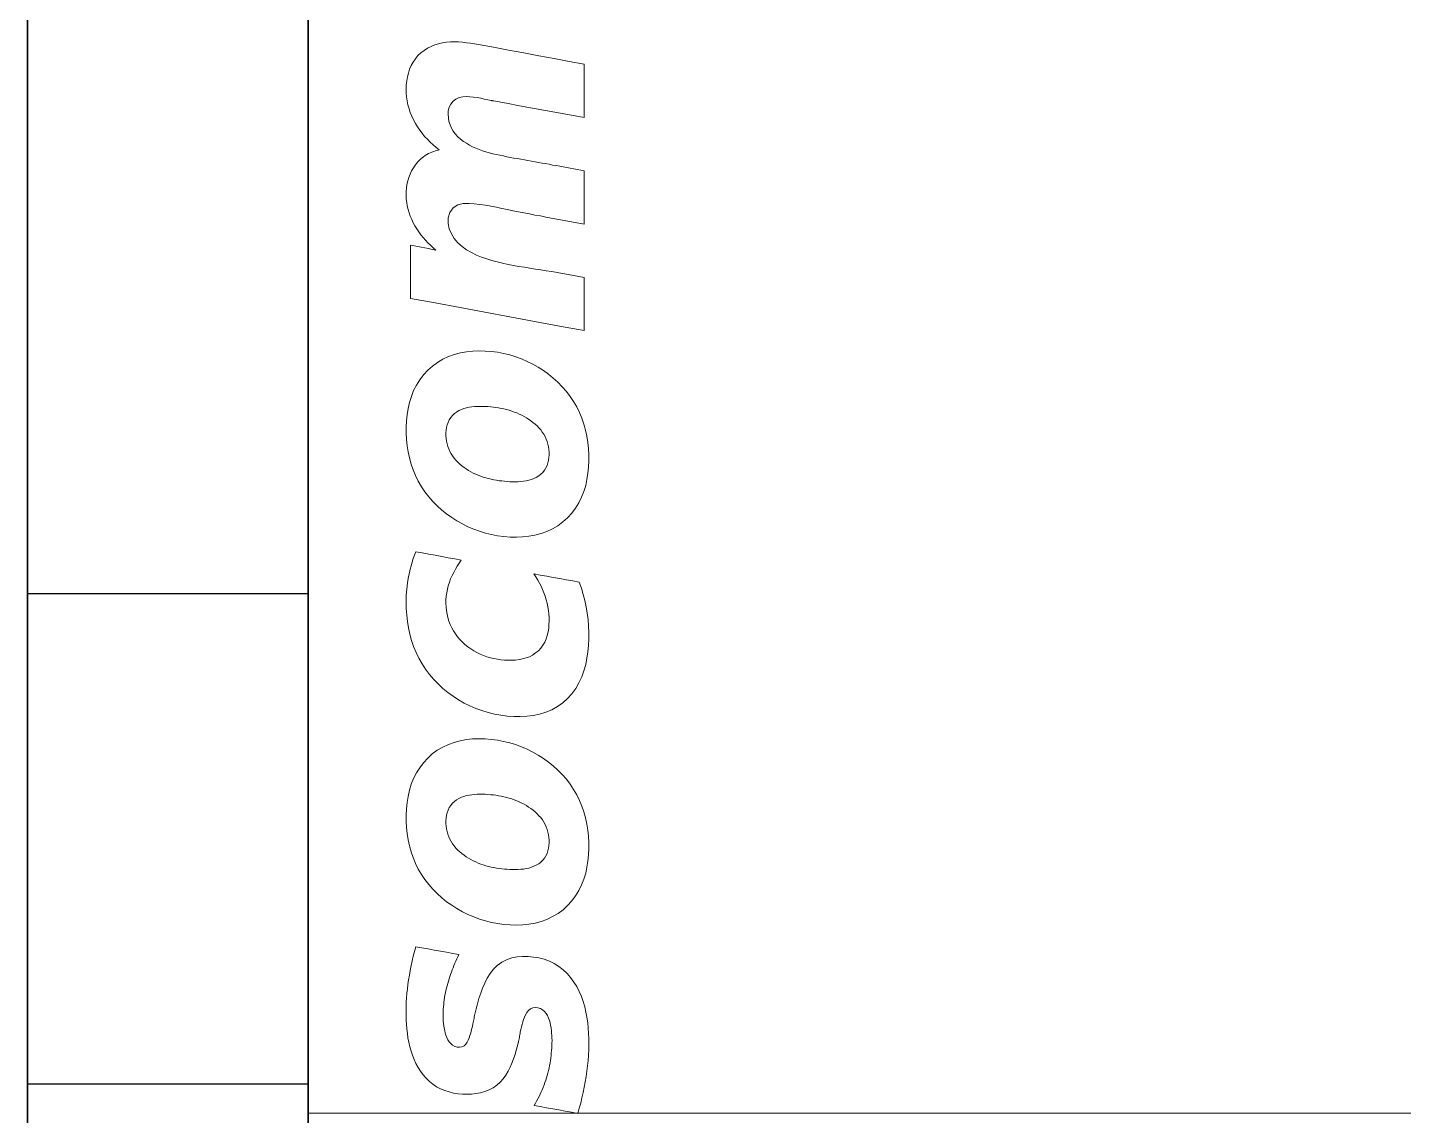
# Model space of a CAD drawing. Header units: millimetres. Extents: x 37984 to 70752, y 14140 to 37584.
# Drawn here: x 45882.48 to 45896.51, y 32606.58 to 32617.67 of the extents above; entities that cross this region are included whole.
import ezdxf

# ---------------------------------------------------------------- set-up
doc = ezdxf.new("R2010")
doc.units = ezdxf.units.MM
doc.set_wipeout_variables(frame=1)
doc.layers.add('! NO PLOT !', color=7, linetype='Continuous', true_color=0xff75dd, plot=False)
doc.layers.add('000-PI-Oprema', color=30, linetype='Continuous', lineweight=5)
doc.layers.add('002-PI-Kabelska kanalica', color=150, linetype='Continuous')
doc.layers.add('004-PI-DIN Šina', color=3, linetype='Continuous')

# ---------------------------------------------------------------- blocks, each defined once
blk = doc.blocks.new('*U1039')
at = {"layer": '004-PI-DIN Šina'}
blk.add_lwpolyline([(290, -17.5), (290, 17.5), (0, 17.5), (0, -17.5)], close=True, dxfattribs=at)
blk.add_lwpolyline([(0, -12.5), (290, -12.5)], dxfattribs=at)
blk = doc.blocks.new('F60-47290126')
blk.add_wipeout([(46615.131, 36167.854), (46650.831, 36167.854), (46650.831, 36078.354), (46615.131, 36078.354)]).dxf.layer = '000-PI-Oprema'
at = {"layer": '000-PI-Oprema'}
for p, q in [((46615.131, 36101.825), (46615.131, 36144.384)), ((46616.282, 36116.117), (46616.314, 36116.142)), ((46616.314, 36116.142), (46616.348, 36116.164)), ((46616.348, 36116.164), (46616.385, 36116.183)), ((46616.385, 36116.183), (46616.423, 36116.198)), ((46616.423, 36116.198), (46616.462, 36116.21)), ((46616.462, 36116.21), (46616.502, 36116.219)), ((46616.502, 36116.219), (46616.543, 36116.225)), ((46616.543, 36116.225), (46616.583, 36116.228)), ((46616.583, 36116.228), (46616.624, 36116.229)), ((46616.624, 36116.229), (46616.665, 36116.228)), ((46616.665, 36116.228), (46616.706, 36116.225)), ((46616.706, 36116.225), (46616.746, 36116.22)), ((46616.746, 36116.22), (46616.787, 36116.215)), ((46616.787, 36116.215), (46616.827, 36116.209)), ((46616.827, 36116.209), (46616.868, 36116.202)), ((46616.868, 36116.202), (46617.022, 36116.173)), ((46616.868, 36116.202), (46616.868, 36116.202)), ((46617.022, 36116.173), (46617.176, 36116.144)), ((46617.176, 36116.144), (46617.33, 36116.116)), ((46616.183, 36115.987), (46616.203, 36116.023)), ((46616.203, 36116.023), (46616.226, 36116.057)), ((46616.226, 36116.057), (46616.252, 36116.088)), ((46616.252, 36116.088), (46616.282, 36116.117)), ((46617.33, 36116.116), (46617.485, 36116.087)), ((46617.485, 36116.087), (46617.639, 36116.058)), ((46617.639, 36116.058), (46617.793, 36116.03)), ((46617.793, 36116.03), (46617.947, 36116.001)), ((46617.947, 36116.001), (46617.947, 36115.923)), ((46617.947, 36116.001), (46617.947, 36116.001)), ((46616.137, 36115.83), (46616.144, 36115.871)), ((46616.144, 36115.871), (46616.154, 36115.911)), ((46616.154, 36115.911), (46616.167, 36115.95)), ((46616.167, 36115.95), (46616.183, 36115.987)), ((46617.947, 36115.923), (46617.947, 36115.845)), ((46616.132, 36115.749), (46616.133, 36115.79)), ((46616.133, 36115.708), (46616.132, 36115.749)), ((46616.133, 36115.79), (46616.137, 36115.83)), ((46617.947, 36115.845), (46617.947, 36115.768)), ((46617.947, 36115.768), (46617.947, 36115.69)), ((46616.136, 36115.667), (46616.133, 36115.708)), ((46616.142, 36115.626), (46616.136, 36115.667)), ((46616.15, 36115.587), (46616.142, 36115.626)), ((46616.161, 36115.547), (46616.15, 36115.587)), ((46616.586, 36115.595), (46616.57, 36115.562)), ((46616.61, 36115.623), (46616.586, 36115.595)), ((46616.639, 36115.645), (46616.61, 36115.623)), ((46616.672, 36115.66), (46616.639, 36115.645)), ((46616.708, 36115.668), (46616.672, 36115.66)), ((46616.745, 36115.671), (46616.708, 36115.668)), ((46616.781, 36115.669), (46616.745, 36115.671)), ((46616.818, 36115.665), (46616.781, 36115.669)), ((46616.854, 36115.66), (46616.818, 36115.665)), ((46616.891, 36115.653), (46616.854, 36115.66)), ((46616.927, 36115.646), (46616.891, 36115.653)), ((46616.963, 36115.639), (46616.927, 36115.646)), ((46616.999, 36115.631), (46616.963, 36115.639)), ((46617.003, 36115.631), (46616.999, 36115.631)), ((46616.999, 36115.631), (46616.999, 36115.631)), ((46617.006, 36115.63), (46617.003, 36115.631)), ((46617.009, 36115.629), (46617.006, 36115.63)), ((46617.013, 36115.629), (46617.009, 36115.629)), ((46617.016, 36115.628), (46617.013, 36115.629)), ((46617.019, 36115.628), (46617.016, 36115.628)), ((46617.023, 36115.627), (46617.019, 36115.628)), ((46617.155, 36115.602), (46617.023, 36115.627)), ((46617.023, 36115.627), (46617.023, 36115.627)), ((46617.287, 36115.578), (46617.155, 36115.602)), ((46617.419, 36115.554), (46617.287, 36115.578)), ((46617.947, 36115.69), (46617.947, 36115.612)), ((46617.947, 36115.612), (46617.947, 36115.534)), ((46616.174, 36115.508), (46616.161, 36115.547)), ((46616.189, 36115.47), (46616.174, 36115.508)), ((46616.206, 36115.433), (46616.189, 36115.47)), ((46616.561, 36115.526), (46616.559, 36115.49)), ((46616.559, 36115.49), (46616.562, 36115.453)), ((46616.57, 36115.562), (46616.561, 36115.526)), ((46616.562, 36115.453), (46616.568, 36115.417)), ((46617.551, 36115.529), (46617.419, 36115.554)), ((46617.683, 36115.505), (46617.551, 36115.529)), ((46617.815, 36115.481), (46617.683, 36115.505)), ((46617.947, 36115.456), (46617.815, 36115.481)), ((46617.947, 36115.534), (46617.947, 36115.456)), ((46617.947, 36115.456), (46617.947, 36115.456)), ((46616.226, 36115.397), (46616.206, 36115.433)), ((46616.247, 36115.362), (46616.226, 36115.397)), ((46616.27, 36115.329), (46616.247, 36115.362)), ((46616.294, 36115.296), (46616.27, 36115.329)), ((46616.32, 36115.265), (46616.294, 36115.296)), ((46616.568, 36115.417), (46616.579, 36115.382)), ((46616.579, 36115.382), (46616.593, 36115.349)), ((46616.593, 36115.349), (46616.612, 36115.317)), ((46616.612, 36115.317), (46616.634, 36115.288)), ((46616.348, 36115.235), (46616.32, 36115.265)), ((46616.377, 36115.206), (46616.348, 36115.235)), ((46616.406, 36115.178), (46616.377, 36115.206)), ((46616.437, 36115.151), (46616.406, 36115.178)), ((46616.634, 36115.288), (46616.659, 36115.261)), ((46616.659, 36115.261), (46616.686, 36115.237)), ((46616.686, 36115.237), (46616.715, 36115.214)), ((46616.715, 36115.214), (46616.745, 36115.194)), ((46616.745, 36115.194), (46616.776, 36115.176)), ((46616.776, 36115.176), (46616.808, 36115.159)), ((46616.808, 36115.159), (46616.841, 36115.144)), ((46616.251, 36115.005), (46616.264, 36115.02)), ((46616.264, 36115.02), (46616.278, 36115.033)), ((46616.278, 36115.033), (46616.293, 36115.046)), ((46616.293, 36115.046), (46616.308, 36115.058)), ((46616.308, 36115.058), (46616.324, 36115.069)), ((46616.324, 36115.069), (46616.341, 36115.079)), ((46616.341, 36115.079), (46616.358, 36115.089)), ((46616.358, 36115.089), (46616.375, 36115.097)), ((46616.375, 36115.097), (46616.393, 36115.105)), ((46616.393, 36115.105), (46616.412, 36115.112)), ((46616.412, 36115.112), (46616.431, 36115.117)), ((46616.431, 36115.117), (46616.45, 36115.122)), ((46616.469, 36115.126), (46616.437, 36115.151)), ((46616.45, 36115.122), (46616.469, 36115.126)), ((46616.469, 36115.126), (46616.469, 36115.126)), ((46616.841, 36115.144), (46616.875, 36115.13)), ((46616.875, 36115.13), (46616.91, 36115.118)), ((46616.91, 36115.118), (46616.944, 36115.107)), ((46616.944, 36115.107), (46616.979, 36115.097)), ((46616.979, 36115.097), (46617.015, 36115.088)), ((46617.015, 36115.088), (46617.05, 36115.08)), ((46617.05, 36115.08), (46617.086, 36115.072)), ((46617.086, 36115.072), (46617.122, 36115.065)), ((46617.122, 36115.065), (46617.157, 36115.058)), ((46617.157, 36115.058), (46617.193, 36115.051)), ((46617.193, 36115.051), (46617.229, 36115.044)), ((46617.229, 36115.044), (46617.265, 36115.038)), ((46617.265, 36115.038), (46617.301, 36115.032)), ((46617.301, 36115.032), (46617.337, 36115.026)), ((46617.337, 36115.026), (46617.373, 36115.019)), ((46617.373, 36115.019), (46617.409, 36115.013)), ((46616.158, 36114.845), (46616.171, 36114.88)), ((46616.171, 36114.88), (46616.187, 36114.913)), ((46616.187, 36114.913), (46616.205, 36114.945)), ((46616.205, 36114.945), (46616.226, 36114.975)), ((46616.226, 36114.975), (46616.238, 36114.99)), ((46616.226, 36114.975), (46616.226, 36114.975)), ((46616.238, 36114.99), (46616.251, 36115.005)), ((46617.409, 36115.013), (46617.445, 36115.007)), ((46617.445, 36115.007), (46617.481, 36115)), ((46617.481, 36115), (46617.517, 36114.993)), ((46617.517, 36114.993), (46617.553, 36114.987)), ((46617.553, 36114.987), (46617.588, 36114.98)), ((46617.588, 36114.98), (46617.624, 36114.973)), ((46617.624, 36114.973), (46617.66, 36114.967)), ((46617.66, 36114.967), (46617.696, 36114.96)), ((46617.696, 36114.96), (46617.732, 36114.953)), ((46617.732, 36114.953), (46617.768, 36114.947)), ((46617.768, 36114.947), (46617.804, 36114.94)), ((46617.804, 36114.94), (46617.84, 36114.933)), ((46617.84, 36114.933), (46617.875, 36114.926)), ((46617.875, 36114.926), (46617.911, 36114.92)), ((46617.911, 36114.92), (46617.947, 36114.913)), ((46617.947, 36114.913), (46617.947, 36114.835)), ((46617.947, 36114.913), (46617.947, 36114.913)), ((46616.132, 36114.702), (46616.135, 36114.738)), ((46616.135, 36114.738), (46616.14, 36114.774)), ((46616.14, 36114.774), (46616.148, 36114.81)), ((46616.148, 36114.81), (46616.158, 36114.845)), ((46617.947, 36114.835), (46617.947, 36114.757)), ((46617.947, 36114.757), (46617.947, 36114.68)), ((46616.132, 36114.665), (46616.132, 36114.702)), ((46616.133, 36114.628), (46616.132, 36114.665)), ((46616.137, 36114.592), (46616.133, 36114.628)), ((46617.947, 36114.68), (46617.947, 36114.602)), ((46617.947, 36114.602), (46617.947, 36114.524)), ((46616.143, 36114.556), (46616.137, 36114.592)), ((46616.151, 36114.52), (46616.143, 36114.556)), ((46616.162, 36114.485), (46616.151, 36114.52)), ((46616.174, 36114.451), (46616.162, 36114.485)), ((46616.576, 36114.49), (46616.561, 36114.435)), ((46616.609, 36114.536), (46616.576, 36114.49)), ((46616.657, 36114.567), (46616.609, 36114.536)), ((46616.712, 36114.581), (46616.657, 36114.567)), ((46616.769, 36114.582), (46616.712, 36114.581)), ((46616.826, 36114.577), (46616.769, 36114.582)), ((46616.882, 36114.57), (46616.826, 36114.577)), ((46616.939, 36114.562), (46616.882, 36114.57)), ((46616.995, 36114.552), (46616.939, 36114.562)), ((46617.051, 36114.542), (46616.995, 36114.552)), ((46617.107, 36114.531), (46617.051, 36114.542)), ((46617.163, 36114.519), (46617.107, 36114.531)), ((46617.219, 36114.507), (46617.163, 36114.519)), ((46617.275, 36114.496), (46617.219, 36114.507)), ((46617.331, 36114.484), (46617.275, 36114.496)), ((46617.387, 36114.474), (46617.331, 36114.484)), ((46617.443, 36114.463), (46617.387, 36114.474)), ((46617.499, 36114.453), (46617.443, 36114.463)), ((46617.555, 36114.442), (46617.499, 36114.453)), ((46617.947, 36114.524), (46617.947, 36114.446)), ((46616.188, 36114.417), (46616.174, 36114.451)), ((46616.204, 36114.384), (46616.188, 36114.417)), ((46616.221, 36114.352), (46616.204, 36114.384)), ((46616.24, 36114.321), (46616.221, 36114.352)), ((46616.26, 36114.291), (46616.24, 36114.321)), ((46616.561, 36114.435), (46616.56, 36114.378)), ((46616.56, 36114.378), (46616.571, 36114.322)), ((46616.571, 36114.322), (46616.592, 36114.27)), ((46617.611, 36114.432), (46617.555, 36114.442)), ((46617.667, 36114.421), (46617.611, 36114.432)), ((46617.723, 36114.411), (46617.667, 36114.421)), ((46617.779, 36114.4), (46617.723, 36114.411)), ((46617.835, 36114.39), (46617.779, 36114.4)), ((46617.891, 36114.379), (46617.835, 36114.39)), ((46617.947, 36114.369), (46617.891, 36114.379)), ((46617.947, 36114.446), (46617.947, 36114.369)), ((46617.947, 36114.369), (46617.947, 36114.369)), ((46616.282, 36114.262), (46616.26, 36114.291)), ((46616.305, 36114.234), (46616.282, 36114.262)), ((46616.329, 36114.207), (46616.305, 36114.234)), ((46616.354, 36114.18), (46616.329, 36114.207)), ((46616.38, 36114.154), (46616.354, 36114.18)), ((46616.592, 36114.27), (46616.622, 36114.222)), ((46616.622, 36114.222), (46616.659, 36114.179)), ((46616.659, 36114.179), (46616.702, 36114.141)), ((46616.175, 36114.156), (46616.212, 36114.149)), ((46616.175, 36114.078), (46616.175, 36114.156)), ((46616.175, 36114.156), (46616.175, 36114.156)), ((46616.175, 36114.001), (46616.175, 36114.078)), ((46616.212, 36114.149), (46616.249, 36114.142)), ((46616.249, 36114.142), (46616.286, 36114.134)), ((46616.286, 36114.134), (46616.323, 36114.127)), ((46616.323, 36114.127), (46616.36, 36114.12)), ((46616.36, 36114.12), (46616.397, 36114.113)), ((46616.407, 36114.13), (46616.38, 36114.154)), ((46616.397, 36114.113), (46616.434, 36114.106)), ((46616.434, 36114.106), (46616.407, 36114.13)), ((46616.434, 36114.106), (46616.434, 36114.106)), ((46616.702, 36114.141), (46616.747, 36114.109)), ((46616.747, 36114.109), (46616.796, 36114.08)), ((46616.796, 36114.08), (46616.847, 36114.055)), ((46616.847, 36114.055), (46616.9, 36114.034)), ((46616.9, 36114.034), (46616.953, 36114.016)), ((46616.175, 36113.923), (46616.175, 36114.001)), ((46616.175, 36113.845), (46616.175, 36113.923)), ((46616.953, 36114.016), (46617.006, 36114)), ((46617.006, 36114), (46617.06, 36113.985)), ((46617.06, 36113.985), (46617.115, 36113.972)), ((46617.115, 36113.972), (46617.17, 36113.96)), ((46617.17, 36113.96), (46617.225, 36113.949)), ((46617.225, 36113.949), (46617.28, 36113.939)), ((46617.28, 36113.939), (46617.336, 36113.93)), ((46617.336, 36113.93), (46617.392, 36113.921)), ((46617.392, 36113.921), (46617.448, 36113.912)), ((46617.448, 36113.912), (46617.504, 36113.904)), ((46617.504, 36113.904), (46617.559, 36113.895)), ((46617.559, 36113.895), (46617.615, 36113.886)), ((46616.175, 36113.768), (46616.175, 36113.845)), ((46616.175, 36113.69), (46616.175, 36113.768)), ((46617.615, 36113.886), (46617.671, 36113.877)), ((46617.671, 36113.877), (46617.726, 36113.867)), ((46617.726, 36113.867), (46617.781, 36113.857)), ((46617.781, 36113.857), (46617.837, 36113.846)), ((46617.837, 36113.846), (46617.892, 36113.836)), ((46617.892, 36113.836), (46617.947, 36113.825)), ((46617.947, 36113.825), (46617.947, 36113.748)), ((46617.947, 36113.825), (46617.947, 36113.825)), ((46616.175, 36113.613), (46616.175, 36113.69)), ((46616.428, 36113.566), (46616.175, 36113.613)), ((46616.175, 36113.613), (46616.175, 36113.613)), ((46617.947, 36113.748), (46617.947, 36113.671)), ((46617.947, 36113.671), (46617.947, 36113.593)), ((46616.681, 36113.519), (46616.428, 36113.566)), ((46616.934, 36113.472), (46616.681, 36113.519)), ((46617.187, 36113.425), (46616.934, 36113.472)), ((46617.947, 36113.593), (46617.947, 36113.516)), ((46617.947, 36113.516), (46617.947, 36113.438)), ((46617.441, 36113.378), (46617.187, 36113.425)), ((46617.694, 36113.331), (46617.441, 36113.378)), ((46617.947, 36113.284), (46617.694, 36113.331)), ((46617.947, 36113.438), (46617.947, 36113.361)), ((46617.947, 36113.361), (46617.947, 36113.284)), ((46617.947, 36113.284), (46617.947, 36113.284)), ((46616.622, 36113.041), (46616.684, 36113.057)), ((46616.684, 36113.057), (46616.746, 36113.068)), ((46616.746, 36113.068), (46616.81, 36113.075)), ((46616.81, 36113.075), (46616.873, 36113.077)), ((46616.873, 36113.077), (46616.936, 36113.076)), ((46616.936, 36113.076), (46617, 36113.071)), ((46617, 36113.071), (46617.063, 36113.063)), ((46617.063, 36113.063), (46617.125, 36113.051)), ((46617.125, 36113.051), (46617.187, 36113.036)), ((46616.351, 36112.88), (46616.399, 36112.923)), ((46616.399, 36112.923), (46616.45, 36112.96)), ((46616.45, 36112.96), (46616.505, 36112.993)), ((46616.505, 36112.993), (46616.562, 36113.02)), ((46616.562, 36113.02), (46616.622, 36113.041)), ((46617.187, 36113.036), (46617.248, 36113.017)), ((46617.248, 36113.017), (46617.307, 36112.996)), ((46617.307, 36112.996), (46617.365, 36112.97)), ((46617.365, 36112.97), (46617.422, 36112.942)), ((46617.422, 36112.942), (46617.477, 36112.911)), ((46617.477, 36112.911), (46617.531, 36112.876)), ((46616.236, 36112.729), (46616.27, 36112.782)), ((46616.27, 36112.782), (46616.308, 36112.833)), ((46616.308, 36112.833), (46616.351, 36112.88)), ((46617.531, 36112.876), (46617.582, 36112.839)), ((46617.582, 36112.839), (46617.631, 36112.799)), ((46617.631, 36112.799), (46617.678, 36112.757)), ((46616.185, 36112.613), (46616.208, 36112.672)), ((46616.208, 36112.672), (46616.236, 36112.729)), ((46617.678, 36112.757), (46617.723, 36112.711)), ((46617.723, 36112.711), (46617.764, 36112.664)), ((46617.764, 36112.664), (46617.803, 36112.613)), ((46616.141, 36112.427), (46616.152, 36112.49)), ((46616.152, 36112.49), (46616.166, 36112.552)), ((46616.166, 36112.552), (46616.185, 36112.613)), ((46616.72, 36112.49), (46616.694, 36112.48)), ((46616.746, 36112.497), (46616.72, 36112.49)), ((46616.773, 36112.503), (46616.746, 36112.497)), ((46616.801, 36112.507), (46616.773, 36112.503)), ((46616.828, 36112.51), (46616.801, 36112.507)), ((46616.855, 36112.511), (46616.828, 36112.51)), ((46616.883, 36112.512), (46616.855, 36112.511)), ((46616.91, 36112.512), (46616.883, 36112.512)), ((46616.938, 36112.511), (46616.91, 36112.512)), ((46616.965, 36112.509), (46616.938, 36112.511)), ((46616.993, 36112.507), (46616.965, 36112.509)), ((46617.02, 36112.504), (46616.993, 36112.507)), ((46617.047, 36112.5), (46617.02, 36112.504)), ((46617.074, 36112.496), (46617.047, 36112.5)), ((46617.101, 36112.491), (46617.074, 36112.496)), ((46617.128, 36112.485), (46617.101, 36112.491)), ((46617.803, 36112.613), (46617.838, 36112.561)), ((46617.838, 36112.561), (46617.87, 36112.506)), ((46617.87, 36112.506), (46617.898, 36112.448)), ((46616.132, 36112.3), (46616.135, 36112.364)), ((46616.135, 36112.364), (46616.141, 36112.427)), ((46616.559, 36112.349), (46616.55, 36112.323)), ((46616.571, 36112.374), (46616.559, 36112.349)), ((46616.586, 36112.398), (46616.571, 36112.374)), ((46616.604, 36112.419), (46616.586, 36112.398)), ((46616.624, 36112.438), (46616.604, 36112.419)), ((46616.646, 36112.454), (46616.624, 36112.438)), ((46616.624, 36112.438), (46616.624, 36112.438)), ((46616.67, 36112.469), (46616.646, 36112.454)), ((46616.694, 36112.48), (46616.67, 36112.469)), ((46617.154, 36112.479), (46617.128, 36112.485)), ((46617.181, 36112.472), (46617.154, 36112.479)), ((46617.207, 36112.463), (46617.181, 36112.472)), ((46617.233, 36112.454), (46617.207, 36112.463)), ((46617.259, 36112.445), (46617.233, 36112.454)), ((46617.284, 36112.434), (46617.259, 36112.445)), ((46617.309, 36112.422), (46617.284, 36112.434)), ((46617.333, 36112.409), (46617.309, 36112.422)), ((46617.357, 36112.396), (46617.333, 36112.409)), ((46617.38, 36112.381), (46617.357, 36112.396)), ((46617.402, 36112.366), (46617.38, 36112.381)), ((46617.424, 36112.349), (46617.402, 36112.366)), ((46617.446, 36112.331), (46617.424, 36112.349)), ((46617.898, 36112.448), (46617.898, 36112.448)), ((46617.898, 36112.448), (46617.922, 36112.39)), ((46617.922, 36112.39), (46617.943, 36112.33)), ((46616.132, 36112.237), (46616.132, 36112.3)), ((46616.135, 36112.173), (46616.132, 36112.237)), ((46616.539, 36112.269), (46616.537, 36112.241)), ((46616.537, 36112.241), (46616.537, 36112.213)), ((46616.537, 36112.213), (46616.539, 36112.186)), ((46616.543, 36112.296), (46616.539, 36112.269)), ((46616.55, 36112.323), (46616.543, 36112.296)), ((46617.466, 36112.313), (46617.446, 36112.331)), ((46617.485, 36112.293), (46617.466, 36112.313)), ((46617.503, 36112.272), (46617.485, 36112.293)), ((46617.519, 36112.25), (46617.503, 36112.272)), ((46617.535, 36112.227), (46617.519, 36112.25)), ((46617.548, 36112.203), (46617.535, 36112.227)), ((46617.943, 36112.33), (46617.959, 36112.269)), ((46617.959, 36112.269), (46617.973, 36112.208)), ((46616.142, 36112.11), (46616.135, 36112.173)), ((46616.151, 36112.048), (46616.142, 36112.11)), ((46616.539, 36112.186), (46616.542, 36112.158)), ((46616.542, 36112.158), (46616.548, 36112.131)), ((46616.548, 36112.131), (46616.555, 36112.104)), ((46616.555, 36112.104), (46616.565, 36112.078)), ((46616.565, 36112.078), (46616.576, 36112.053)), ((46617.56, 36112.178), (46617.548, 36112.203)), ((46617.569, 36112.152), (46617.56, 36112.178)), ((46617.577, 36112.126), (46617.569, 36112.152)), ((46617.582, 36112.099), (46617.577, 36112.126)), ((46617.586, 36112.072), (46617.582, 36112.099)), ((46617.588, 36112.044), (46617.586, 36112.072)), ((46617.973, 36112.208), (46617.983, 36112.145)), ((46617.983, 36112.145), (46617.989, 36112.082)), ((46617.989, 36112.082), (46617.993, 36112.019)), ((46616.165, 36111.986), (46616.151, 36112.048)), ((46616.182, 36111.924), (46616.165, 36111.986)), ((46616.576, 36112.053), (46616.589, 36112.029)), ((46616.589, 36112.029), (46616.604, 36112.006)), ((46616.604, 36112.006), (46616.621, 36111.983)), ((46616.621, 36111.983), (46616.639, 36111.962)), ((46616.639, 36111.962), (46616.658, 36111.943)), ((46616.658, 36111.943), (46616.678, 36111.924)), ((46617.567, 36111.909), (46617.576, 36111.935)), ((46617.576, 36111.935), (46617.582, 36111.962)), ((46617.582, 36111.962), (46617.586, 36111.989)), ((46617.586, 36111.989), (46617.588, 36112.017)), ((46617.588, 36112.017), (46617.588, 36112.044)), ((46617.993, 36111.956), (46617.99, 36111.893)), ((46617.993, 36112.019), (46617.993, 36111.956)), ((46616.203, 36111.864), (46616.182, 36111.924)), ((46616.227, 36111.806), (46616.203, 36111.864)), ((46616.227, 36111.806), (46616.227, 36111.806)), ((46616.255, 36111.749), (46616.227, 36111.806)), ((46616.678, 36111.924), (46616.699, 36111.906)), ((46616.699, 36111.906), (46616.722, 36111.889)), ((46616.722, 36111.889), (46616.744, 36111.874)), ((46616.744, 36111.874), (46616.768, 36111.859)), ((46616.768, 36111.859), (46616.792, 36111.845)), ((46616.792, 36111.845), (46616.816, 36111.832)), ((46616.816, 36111.832), (46616.841, 36111.821)), ((46616.841, 36111.821), (46616.866, 36111.81)), ((46616.866, 36111.81), (46616.892, 36111.8)), ((46616.892, 36111.8), (46616.918, 36111.791)), ((46616.918, 36111.791), (46616.944, 36111.783)), ((46617.433, 36111.776), (46617.458, 36111.788)), ((46617.458, 36111.788), (46617.482, 36111.803)), ((46617.482, 36111.803), (46617.504, 36111.82)), ((46617.504, 36111.82), (46617.524, 36111.839)), ((46617.524, 36111.839), (46617.541, 36111.86)), ((46617.541, 36111.86), (46617.555, 36111.884)), ((46617.555, 36111.884), (46617.567, 36111.909)), ((46617.984, 36111.83), (46617.974, 36111.767)), ((46617.99, 36111.893), (46617.984, 36111.83)), ((46616.287, 36111.693), (46616.255, 36111.749)), ((46616.322, 36111.641), (46616.287, 36111.693)), ((46616.944, 36111.783), (46616.971, 36111.775)), ((46616.971, 36111.775), (46616.998, 36111.769)), ((46616.998, 36111.769), (46617.025, 36111.763)), ((46617.025, 36111.763), (46617.052, 36111.758)), ((46617.052, 36111.758), (46617.079, 36111.754)), ((46617.079, 36111.754), (46617.107, 36111.751)), ((46617.107, 36111.751), (46617.134, 36111.748)), ((46617.134, 36111.748), (46617.162, 36111.746)), ((46617.162, 36111.746), (46617.189, 36111.744)), ((46617.189, 36111.744), (46617.217, 36111.744)), ((46617.217, 36111.744), (46617.245, 36111.743)), ((46617.245, 36111.743), (46617.272, 36111.744)), ((46617.245, 36111.743), (46617.245, 36111.743)), ((46617.272, 36111.744), (46617.3, 36111.745)), ((46617.3, 36111.745), (46617.327, 36111.748)), ((46617.327, 36111.748), (46617.354, 36111.753)), ((46617.354, 36111.753), (46617.381, 36111.759)), ((46617.381, 36111.759), (46617.408, 36111.766)), ((46617.408, 36111.766), (46617.433, 36111.776)), ((46617.961, 36111.705), (46617.942, 36111.645)), ((46617.974, 36111.767), (46617.961, 36111.705)), ((46616.361, 36111.59), (46616.322, 36111.641)), ((46616.403, 36111.543), (46616.361, 36111.59)), ((46616.447, 36111.497), (46616.403, 36111.543)), ((46617.891, 36111.529), (46617.858, 36111.474)), ((46617.919, 36111.586), (46617.891, 36111.529)), ((46617.942, 36111.645), (46617.919, 36111.586)), ((46616.494, 36111.455), (46616.447, 36111.497)), ((46616.544, 36111.416), (46616.494, 36111.455)), ((46616.596, 36111.379), (46616.544, 36111.416)), ((46616.649, 36111.345), (46616.596, 36111.379)), ((46617.777, 36111.376), (46617.729, 36111.333)), ((46617.819, 36111.423), (46617.777, 36111.376)), ((46617.858, 36111.474), (46617.819, 36111.423)), ((46616.705, 36111.313), (46616.649, 36111.345)), ((46616.761, 36111.285), (46616.705, 36111.313)), ((46616.82, 36111.26), (46616.761, 36111.285)), ((46616.879, 36111.238), (46616.82, 36111.26)), ((46616.94, 36111.219), (46616.879, 36111.238)), ((46617.566, 36111.236), (46617.506, 36111.214)), ((46617.624, 36111.263), (46617.566, 36111.236)), ((46617.678, 36111.295), (46617.624, 36111.263)), ((46617.729, 36111.333), (46617.678, 36111.295)), ((46617.002, 36111.204), (46616.94, 36111.219)), ((46617.064, 36111.192), (46617.002, 36111.204)), ((46617.128, 36111.184), (46617.064, 36111.192)), ((46617.191, 36111.179), (46617.128, 36111.184)), ((46617.255, 36111.177), (46617.191, 36111.179)), ((46617.318, 36111.18), (46617.255, 36111.177)), ((46617.382, 36111.187), (46617.318, 36111.18)), ((46617.444, 36111.198), (46617.382, 36111.187)), ((46617.506, 36111.214), (46617.444, 36111.198)), ((46616.193, 36110.923), (46616.204, 36110.959)), ((46616.204, 36110.959), (46616.217, 36110.994)), ((46616.217, 36110.994), (46616.23, 36111.03)), ((46616.23, 36111.03), (46616.296, 36111.017)), ((46616.23, 36111.03), (46616.23, 36111.03)), ((46616.296, 36111.017), (46616.362, 36111.005)), ((46616.362, 36111.005), (46616.428, 36110.993)), ((46616.428, 36110.993), (46616.494, 36110.98)), ((46616.494, 36110.98), (46616.56, 36110.968)), ((46616.56, 36110.968), (46616.626, 36110.956)), ((46616.626, 36110.956), (46616.692, 36110.944)), ((46616.157, 36110.777), (46616.164, 36110.814)), ((46616.164, 36110.814), (46616.173, 36110.851)), ((46616.173, 36110.851), (46616.182, 36110.887)), ((46616.182, 36110.887), (46616.193, 36110.923)), ((46616.616, 36110.819), (46616.6, 36110.786)), ((46616.633, 36110.851), (46616.616, 36110.819)), ((46616.652, 36110.882), (46616.633, 36110.851)), ((46616.671, 36110.913), (46616.652, 36110.882)), ((46616.692, 36110.944), (46616.671, 36110.913)), ((46616.692, 36110.944), (46616.692, 36110.944)), ((46616.138, 36110.648), (46616.145, 36110.713)), ((46616.145, 36110.713), (46616.157, 36110.777)), ((46616.157, 36110.777), (46616.157, 36110.777)), ((46616.561, 36110.683), (46616.552, 36110.648)), ((46616.572, 36110.718), (46616.561, 36110.683)), ((46616.585, 36110.752), (46616.572, 36110.718)), ((46616.6, 36110.786), (46616.585, 36110.752)), ((46617.432, 36110.803), (46617.498, 36110.791)), ((46617.452, 36110.773), (46617.432, 36110.803)), ((46617.432, 36110.803), (46617.432, 36110.803)), ((46617.472, 36110.741), (46617.452, 36110.773)), ((46617.49, 36110.709), (46617.472, 36110.741)), ((46617.506, 36110.677), (46617.49, 36110.709)), ((46617.498, 36110.791), (46617.564, 36110.779)), ((46617.522, 36110.643), (46617.506, 36110.677)), ((46617.564, 36110.779), (46617.63, 36110.768)), ((46617.63, 36110.768), (46617.697, 36110.756)), ((46617.697, 36110.756), (46617.763, 36110.744)), ((46617.763, 36110.744), (46617.829, 36110.732)), ((46617.829, 36110.732), (46617.895, 36110.72)), ((46617.895, 36110.72), (46617.917, 36110.658)), ((46617.895, 36110.72), (46617.895, 36110.72)), ((46616.131, 36110.516), (46616.133, 36110.582)), ((46616.133, 36110.582), (46616.138, 36110.648)), ((46616.54, 36110.576), (46616.537, 36110.539)), ((46616.537, 36110.539), (46616.537, 36110.503)), ((46616.545, 36110.612), (46616.54, 36110.576)), ((46616.552, 36110.648), (46616.545, 36110.612)), ((46617.535, 36110.609), (46617.522, 36110.643)), ((46617.548, 36110.575), (46617.535, 36110.609)), ((46617.558, 36110.54), (46617.548, 36110.575)), ((46617.567, 36110.504), (46617.558, 36110.54)), ((46617.917, 36110.658), (46617.936, 36110.595)), ((46617.936, 36110.595), (46617.952, 36110.531)), ((46617.952, 36110.531), (46617.966, 36110.467)), ((46616.132, 36110.45), (46616.131, 36110.516)), ((46616.137, 36110.384), (46616.132, 36110.45)), ((46616.537, 36110.503), (46616.539, 36110.466)), ((46616.539, 36110.466), (46616.543, 36110.43)), ((46616.543, 36110.43), (46616.549, 36110.394)), ((46616.549, 36110.394), (46616.557, 36110.358)), ((46617.575, 36110.468), (46617.567, 36110.504)), ((46617.581, 36110.432), (46617.575, 36110.468)), ((46617.585, 36110.396), (46617.581, 36110.432)), ((46617.588, 36110.359), (46617.585, 36110.396)), ((46617.966, 36110.467), (46617.977, 36110.402)), ((46617.977, 36110.402), (46617.985, 36110.337)), ((46616.144, 36110.319), (46616.137, 36110.384)), ((46616.155, 36110.254), (46616.144, 36110.319)), ((46616.168, 36110.19), (46616.155, 36110.254)), ((46616.557, 36110.358), (46616.568, 36110.323)), ((46616.568, 36110.323), (46616.581, 36110.289)), ((46616.581, 36110.289), (46616.596, 36110.255)), ((46616.596, 36110.255), (46616.614, 36110.223)), ((46617.579, 36110.213), (46617.584, 36110.249)), ((46617.584, 36110.249), (46617.587, 36110.286)), ((46617.587, 36110.286), (46617.589, 36110.322)), ((46617.589, 36110.322), (46617.588, 36110.359)), ((46617.985, 36110.337), (46617.99, 36110.272)), ((46617.99, 36110.272), (46617.993, 36110.206)), ((46616.185, 36110.126), (46616.168, 36110.19)), ((46616.207, 36110.064), (46616.185, 36110.126)), ((46616.614, 36110.223), (46616.633, 36110.192)), ((46616.633, 36110.192), (46616.655, 36110.163)), ((46616.655, 36110.163), (46616.679, 36110.135)), ((46616.679, 36110.135), (46616.704, 36110.108)), ((46616.704, 36110.108), (46616.731, 36110.083)), ((46617.526, 36110.077), (46617.544, 36110.109)), ((46617.544, 36110.109), (46617.559, 36110.142)), ((46617.559, 36110.142), (46617.57, 36110.177)), ((46617.57, 36110.177), (46617.579, 36110.213)), ((46617.993, 36110.14), (46617.99, 36110.074)), ((46617.993, 36110.206), (46617.993, 36110.14)), ((46616.232, 36110.003), (46616.207, 36110.064)), ((46616.26, 36109.943), (46616.232, 36110.003)), ((46616.731, 36110.083), (46616.76, 36110.06)), ((46616.76, 36110.06), (46616.789, 36110.038)), ((46616.789, 36110.038), (46616.82, 36110.019)), ((46616.82, 36110.019), (46616.852, 36110.001)), ((46616.852, 36110.001), (46616.886, 36109.985)), ((46616.886, 36109.985), (46616.92, 36109.971)), ((46616.92, 36109.971), (46616.954, 36109.959)), ((46617.388, 36109.959), (46617.42, 36109.976)), ((46617.42, 36109.976), (46617.451, 36109.997)), ((46617.451, 36109.997), (46617.479, 36110.02)), ((46617.479, 36110.02), (46617.504, 36110.047)), ((46617.504, 36110.047), (46617.526, 36110.077)), ((46617.984, 36110.008), (46617.974, 36109.943)), ((46617.99, 36110.074), (46617.984, 36110.008)), ((46616.293, 36109.886), (46616.26, 36109.943)), ((46616.329, 36109.831), (46616.293, 36109.886)), ((46616.369, 36109.779), (46616.329, 36109.831)), ((46616.954, 36109.959), (46616.99, 36109.949)), ((46616.99, 36109.949), (46617.025, 36109.94)), ((46617.025, 36109.94), (46617.061, 36109.934)), ((46617.061, 36109.934), (46617.098, 36109.928)), ((46617.098, 36109.928), (46617.135, 36109.925)), ((46617.135, 36109.925), (46617.171, 36109.923)), ((46617.171, 36109.923), (46617.208, 36109.923)), ((46617.208, 36109.923), (46617.245, 36109.925)), ((46617.245, 36109.925), (46617.282, 36109.929)), ((46617.282, 36109.929), (46617.318, 36109.936)), ((46617.318, 36109.936), (46617.353, 36109.946)), ((46617.353, 36109.946), (46617.388, 36109.959)), ((46617.961, 36109.878), (46617.943, 36109.815)), ((46617.974, 36109.943), (46617.961, 36109.878)), ((46616.412, 36109.728), (46616.369, 36109.779)), ((46616.458, 36109.681), (46616.412, 36109.728)), ((46617.893, 36109.693), (46617.86, 36109.635)), ((46617.921, 36109.753), (46617.893, 36109.693)), ((46617.943, 36109.815), (46617.921, 36109.753)), ((46616.506, 36109.636), (46616.458, 36109.681)), ((46616.557, 36109.595), (46616.506, 36109.636)), ((46616.61, 36109.556), (46616.557, 36109.595)), ((46616.665, 36109.52), (46616.61, 36109.556)), ((46617.821, 36109.582), (46617.777, 36109.532)), ((46617.86, 36109.635), (46617.821, 36109.582)), ((46616.723, 36109.487), (46616.665, 36109.52)), ((46616.782, 36109.458), (46616.723, 36109.487)), ((46616.843, 36109.431), (46616.782, 36109.458)), ((46616.904, 36109.409), (46616.843, 36109.431)), ((46616.967, 36109.39), (46616.904, 36109.409)), ((46617.615, 36109.418), (46617.554, 36109.393)), ((46617.673, 36109.45), (46617.615, 36109.418)), ((46617.727, 36109.488), (46617.673, 36109.45)), ((46617.777, 36109.532), (46617.727, 36109.488)), ((46617.032, 36109.374), (46616.967, 36109.39)), ((46617.097, 36109.362), (46617.032, 36109.374)), ((46617.162, 36109.354), (46617.097, 36109.362)), ((46617.228, 36109.349), (46617.162, 36109.354)), ((46617.294, 36109.349), (46617.228, 36109.349)), ((46617.36, 36109.352), (46617.294, 36109.349)), ((46617.426, 36109.36), (46617.36, 36109.352)), ((46617.491, 36109.374), (46617.426, 36109.36)), ((46617.554, 36109.393), (46617.491, 36109.374)), ((46616.398, 36108.968), (46616.449, 36109.005)), ((46616.449, 36109.005), (46616.504, 36109.038)), ((46616.504, 36109.038), (46616.562, 36109.065)), ((46616.562, 36109.065), (46616.622, 36109.086)), ((46616.622, 36109.086), (46616.683, 36109.103)), ((46616.683, 36109.103), (46616.746, 36109.114)), ((46616.746, 36109.114), (46616.809, 36109.12)), ((46616.809, 36109.12), (46616.873, 36109.123)), ((46616.873, 36109.123), (46616.936, 36109.121)), ((46616.936, 36109.121), (46617, 36109.116)), ((46617, 36109.116), (46617.063, 36109.108)), ((46617.063, 36109.108), (46617.125, 36109.096)), ((46617.125, 36109.096), (46617.187, 36109.081)), ((46617.187, 36109.081), (46617.247, 36109.063)), ((46617.247, 36109.063), (46617.307, 36109.041)), ((46617.307, 36109.041), (46617.365, 36109.016)), ((46617.365, 36109.016), (46617.422, 36108.987)), ((46617.422, 36108.987), (46617.477, 36108.956)), ((46616.27, 36108.827), (46616.308, 36108.878)), ((46616.308, 36108.878), (46616.351, 36108.925)), ((46616.351, 36108.925), (46616.398, 36108.968)), ((46617.477, 36108.956), (46617.531, 36108.922)), ((46617.531, 36108.922), (46617.582, 36108.885)), ((46617.582, 36108.885), (46617.631, 36108.845)), ((46617.631, 36108.845), (46617.678, 36108.802)), ((46616.184, 36108.658), (46616.208, 36108.717)), ((46616.208, 36108.717), (46616.236, 36108.774)), ((46616.236, 36108.774), (46616.27, 36108.827)), ((46617.678, 36108.802), (46617.723, 36108.757)), ((46617.723, 36108.757), (46617.764, 36108.709)), ((46617.764, 36108.709), (46617.803, 36108.659)), ((46616.152, 36108.535), (46616.166, 36108.597)), ((46616.166, 36108.597), (46616.184, 36108.658)), ((46617.803, 36108.659), (46617.838, 36108.606)), ((46617.838, 36108.606), (46617.87, 36108.551)), ((46616.135, 36108.409), (46616.141, 36108.472)), ((46616.141, 36108.472), (46616.152, 36108.535)), ((46616.586, 36108.443), (46616.571, 36108.42)), ((46616.604, 36108.465), (46616.586, 36108.443)), ((46616.624, 36108.484), (46616.604, 36108.465)), ((46616.646, 36108.5), (46616.624, 36108.484)), ((46616.624, 36108.484), (46616.624, 36108.484)), ((46616.67, 36108.514), (46616.646, 36108.5)), ((46616.694, 36108.526), (46616.67, 36108.514)), ((46616.72, 36108.535), (46616.694, 36108.526)), ((46616.746, 36108.543), (46616.72, 36108.535)), ((46616.773, 36108.548), (46616.746, 36108.543)), ((46616.801, 36108.552), (46616.773, 36108.548)), ((46616.828, 36108.555), (46616.801, 36108.552)), ((46616.855, 36108.557), (46616.828, 36108.555)), ((46616.883, 36108.557), (46616.855, 36108.557)), ((46616.91, 36108.557), (46616.883, 36108.557)), ((46616.938, 36108.556), (46616.91, 36108.557)), ((46616.965, 36108.555), (46616.938, 36108.556)), ((46616.993, 36108.552), (46616.965, 36108.555)), ((46617.02, 36108.55), (46616.993, 36108.552)), ((46617.047, 36108.546), (46617.02, 36108.55)), ((46617.074, 36108.542), (46617.047, 36108.546)), ((46617.101, 36108.536), (46617.074, 36108.542)), ((46617.128, 36108.531), (46617.101, 36108.536)), ((46617.155, 36108.524), (46617.128, 36108.531)), ((46617.181, 36108.517), (46617.155, 36108.524)), ((46617.207, 36108.509), (46617.181, 36108.517)), ((46617.233, 36108.5), (46617.207, 36108.509)), ((46617.259, 36108.49), (46617.233, 36108.5)), ((46617.284, 36108.479), (46617.259, 36108.49)), ((46617.309, 36108.467), (46617.284, 36108.479)), ((46617.333, 36108.455), (46617.309, 36108.467)), ((46617.357, 36108.441), (46617.333, 36108.455)), ((46617.38, 36108.426), (46617.357, 36108.441)), ((46617.403, 36108.411), (46617.38, 36108.426)), ((46617.87, 36108.551), (46617.898, 36108.493)), ((46617.898, 36108.493), (46617.898, 36108.493)), ((46617.898, 36108.493), (46617.922, 36108.435)), ((46617.922, 36108.435), (46617.943, 36108.376)), ((46616.132, 36108.345), (46616.135, 36108.409)), ((46616.132, 36108.282), (46616.132, 36108.345)), ((46616.539, 36108.314), (46616.537, 36108.287)), ((46616.537, 36108.287), (46616.537, 36108.259)), ((46616.543, 36108.342), (46616.539, 36108.314)), ((46616.55, 36108.368), (46616.543, 36108.342)), ((46616.559, 36108.395), (46616.55, 36108.368)), ((46616.571, 36108.42), (46616.559, 36108.395)), ((46617.425, 36108.394), (46617.403, 36108.411)), ((46617.446, 36108.377), (46617.425, 36108.394)), ((46617.466, 36108.358), (46617.446, 36108.377)), ((46617.485, 36108.338), (46617.466, 36108.358)), ((46617.503, 36108.318), (46617.485, 36108.338)), ((46617.52, 36108.296), (46617.503, 36108.318)), ((46617.535, 36108.272), (46617.52, 36108.296)), ((46617.943, 36108.376), (46617.959, 36108.315)), ((46617.959, 36108.315), (46617.973, 36108.253)), ((46616.135, 36108.218), (46616.132, 36108.282)), ((46616.142, 36108.156), (46616.135, 36108.218)), ((46616.152, 36108.093), (46616.142, 36108.156)), ((46616.537, 36108.259), (46616.539, 36108.231)), ((46616.539, 36108.231), (46616.542, 36108.204)), ((46616.542, 36108.204), (46616.548, 36108.177)), ((46616.548, 36108.177), (46616.555, 36108.15)), ((46616.555, 36108.15), (46616.565, 36108.124)), ((46617.548, 36108.248), (46617.535, 36108.272)), ((46617.56, 36108.223), (46617.548, 36108.248)), ((46617.569, 36108.198), (46617.56, 36108.223)), ((46617.577, 36108.171), (46617.569, 36108.198)), ((46617.582, 36108.144), (46617.577, 36108.171)), ((46617.586, 36108.117), (46617.582, 36108.144)), ((46617.973, 36108.253), (46617.983, 36108.191)), ((46617.983, 36108.191), (46617.989, 36108.128)), ((46616.165, 36108.031), (46616.152, 36108.093)), ((46616.182, 36107.97), (46616.165, 36108.031)), ((46616.565, 36108.124), (46616.576, 36108.099)), ((46616.576, 36108.099), (46616.589, 36108.075)), ((46616.589, 36108.075), (46616.604, 36108.051)), ((46616.604, 36108.051), (46616.621, 36108.029)), ((46616.621, 36108.029), (46616.639, 36108.008)), ((46616.639, 36108.008), (46616.658, 36107.988)), ((46617.576, 36107.98), (46617.582, 36108.007)), ((46617.582, 36108.007), (46617.586, 36108.034)), ((46617.588, 36108.09), (46617.586, 36108.117)), ((46617.586, 36108.034), (46617.588, 36108.062)), ((46617.588, 36108.062), (46617.588, 36108.09)), ((46617.989, 36108.128), (46617.993, 36108.065)), ((46617.993, 36108.002), (46617.99, 36107.939)), ((46617.993, 36108.065), (46617.993, 36108.002)), ((46616.203, 36107.91), (46616.182, 36107.97)), ((46616.227, 36107.851), (46616.203, 36107.91)), ((46616.658, 36107.988), (46616.678, 36107.969)), ((46616.678, 36107.969), (46616.699, 36107.952)), ((46616.699, 36107.952), (46616.721, 36107.935)), ((46616.721, 36107.935), (46616.744, 36107.919)), ((46616.744, 36107.919), (46616.768, 36107.904)), ((46616.768, 36107.904), (46616.791, 36107.891)), ((46616.791, 36107.891), (46616.816, 36107.878)), ((46616.816, 36107.878), (46616.841, 36107.866)), ((46616.841, 36107.866), (46616.866, 36107.855)), ((46617.482, 36107.848), (46617.504, 36107.865)), ((46617.504, 36107.865), (46617.524, 36107.884)), ((46617.524, 36107.884), (46617.541, 36107.906)), ((46617.541, 36107.906), (46617.555, 36107.929)), ((46617.555, 36107.929), (46617.567, 36107.954)), ((46617.567, 36107.954), (46617.576, 36107.98)), ((46617.984, 36107.875), (46617.974, 36107.813)), ((46617.99, 36107.939), (46617.984, 36107.875)), ((46616.227, 36107.851), (46616.227, 36107.851)), ((46616.255, 36107.794), (46616.227, 36107.851)), ((46616.287, 36107.739), (46616.255, 36107.794)), ((46616.322, 36107.686), (46616.287, 36107.739)), ((46616.866, 36107.855), (46616.892, 36107.845)), ((46616.892, 36107.845), (46616.918, 36107.836)), ((46616.918, 36107.836), (46616.944, 36107.828)), ((46616.944, 36107.828), (46616.971, 36107.821)), ((46616.971, 36107.821), (46616.998, 36107.814)), ((46616.998, 36107.814), (46617.024, 36107.809)), ((46617.024, 36107.809), (46617.052, 36107.804)), ((46617.052, 36107.804), (46617.079, 36107.8)), ((46617.079, 36107.8), (46617.106, 36107.796)), ((46617.106, 36107.796), (46617.134, 36107.793)), ((46617.134, 36107.793), (46617.162, 36107.791)), ((46617.162, 36107.791), (46617.189, 36107.79)), ((46617.189, 36107.79), (46617.217, 36107.789)), ((46617.217, 36107.789), (46617.245, 36107.789)), ((46617.245, 36107.789), (46617.272, 36107.789)), ((46617.245, 36107.789), (46617.245, 36107.789)), ((46617.272, 36107.789), (46617.3, 36107.791)), ((46617.3, 36107.791), (46617.327, 36107.794)), ((46617.327, 36107.794), (46617.354, 36107.798)), ((46617.354, 36107.798), (46617.381, 36107.804)), ((46617.381, 36107.804), (46617.408, 36107.812)), ((46617.408, 36107.812), (46617.434, 36107.822)), ((46617.434, 36107.822), (46617.458, 36107.834)), ((46617.458, 36107.834), (46617.482, 36107.848)), ((46617.961, 36107.751), (46617.942, 36107.691)), ((46617.974, 36107.813), (46617.961, 36107.751)), ((46616.361, 36107.636), (46616.322, 36107.686)), ((46616.403, 36107.588), (46616.361, 36107.636)), ((46616.447, 36107.543), (46616.403, 36107.588)), ((46617.919, 36107.632), (46617.891, 36107.574)), ((46617.942, 36107.691), (46617.919, 36107.632)), ((46616.494, 36107.501), (46616.447, 36107.543)), ((46616.544, 36107.461), (46616.494, 36107.501)), ((46616.596, 36107.424), (46616.544, 36107.461)), ((46617.82, 36107.469), (46617.777, 36107.422)), ((46617.858, 36107.52), (46617.82, 36107.469)), ((46617.891, 36107.574), (46617.858, 36107.52)), ((46616.649, 36107.39), (46616.596, 36107.424)), ((46616.705, 36107.359), (46616.649, 36107.39)), ((46616.761, 36107.331), (46616.705, 36107.359)), ((46616.82, 36107.305), (46616.761, 36107.331)), ((46616.879, 36107.284), (46616.82, 36107.305)), ((46617.624, 36107.309), (46617.566, 36107.281)), ((46617.679, 36107.341), (46617.624, 36107.309)), ((46617.73, 36107.379), (46617.679, 36107.341)), ((46617.777, 36107.422), (46617.73, 36107.379)), ((46616.94, 36107.265), (46616.879, 36107.284)), ((46617.002, 36107.249), (46616.94, 36107.265)), ((46617.065, 36107.237), (46617.002, 36107.249)), ((46617.128, 36107.229), (46617.065, 36107.237)), ((46617.191, 36107.224), (46617.128, 36107.229)), ((46617.255, 36107.223), (46617.191, 36107.224)), ((46617.319, 36107.225), (46617.255, 36107.223)), ((46617.382, 36107.232), (46617.319, 36107.225)), ((46617.445, 36107.243), (46617.382, 36107.232)), ((46617.506, 36107.26), (46617.445, 36107.243)), ((46617.566, 36107.281), (46617.506, 36107.26)), ((46616.204, 36106.906), (46616.193, 36106.858)), ((46616.216, 36106.954), (46616.204, 36106.906)), ((46616.23, 36107.002), (46616.216, 36106.954)), ((46616.292, 36106.991), (46616.23, 36107.002)), ((46616.23, 36107.002), (46616.23, 36107.002)), ((46616.355, 36106.979), (46616.292, 36106.991)), ((46616.418, 36106.968), (46616.355, 36106.979)), ((46616.481, 36106.956), (46616.418, 36106.968)), ((46616.544, 36106.945), (46616.481, 36106.956)), ((46616.607, 36106.933), (46616.544, 36106.945)), ((46616.67, 36106.922), (46616.607, 36106.933)), ((46616.648, 36106.878), (46616.659, 36106.9)), ((46616.659, 36106.9), (46616.67, 36106.922)), ((46616.67, 36106.922), (46616.67, 36106.922)), ((46617.208, 36106.887), (46617.155, 36106.869)), ((46617.263, 36106.898), (46617.208, 36106.887)), ((46617.318, 36106.902), (46617.263, 36106.898)), ((46617.374, 36106.902), (46617.318, 36106.902)), ((46617.43, 36106.897), (46617.374, 36106.902)), ((46617.485, 36106.888), (46617.43, 36106.897)), ((46617.539, 36106.874), (46617.485, 36106.888)), ((46616.173, 36106.761), (46616.164, 36106.712)), ((46616.182, 36106.81), (46616.173, 36106.761)), ((46616.193, 36106.858), (46616.182, 36106.81)), ((46616.584, 36106.72), (46616.592, 36106.743)), ((46616.592, 36106.743), (46616.601, 36106.766)), ((46616.601, 36106.766), (46616.61, 36106.788)), ((46616.61, 36106.788), (46616.619, 36106.811)), ((46616.619, 36106.811), (46616.628, 36106.833)), ((46616.628, 36106.833), (46616.638, 36106.856)), ((46616.638, 36106.856), (46616.648, 36106.878)), ((46617.02, 36106.772), (46616.986, 36106.728)), ((46617.06, 36106.811), (46617.02, 36106.772)), ((46617.105, 36106.844), (46617.06, 36106.811)), ((46617.155, 36106.869), (46617.105, 36106.844)), ((46617.591, 36106.855), (46617.539, 36106.874)), ((46617.641, 36106.83), (46617.591, 36106.855)), ((46617.688, 36106.801), (46617.641, 36106.83)), ((46617.732, 36106.767), (46617.688, 36106.801)), ((46617.772, 36106.729), (46617.732, 36106.767)), ((46616.15, 36106.618), (46616.145, 36106.573)), ((46616.157, 36106.664), (46616.15, 36106.618)), ((46616.164, 36106.712), (46616.157, 36106.664)), ((46616.157, 36106.664), (46616.157, 36106.664)), ((46616.543, 36106.58), (46616.549, 36106.604)), ((46616.549, 36106.604), (46616.555, 36106.627)), ((46616.555, 36106.627), (46616.562, 36106.651)), ((46616.562, 36106.651), (46616.569, 36106.674)), ((46616.569, 36106.674), (46616.576, 36106.697)), ((46616.576, 36106.697), (46616.584, 36106.72)), ((46616.932, 36106.631), (46616.91, 36106.58)), ((46616.957, 36106.681), (46616.932, 36106.631)), ((46616.986, 36106.728), (46616.957, 36106.681)), ((46617.808, 36106.687), (46617.772, 36106.729)), ((46617.841, 36106.642), (46617.808, 36106.687)), ((46617.87, 36106.595), (46617.841, 36106.642)), ((46616.136, 36106.482), (46616.133, 36106.436)), ((46616.14, 36106.528), (46616.136, 36106.482)), ((46616.145, 36106.573), (46616.14, 36106.528)), ((46616.516, 36106.437), (46616.519, 36106.461)), ((46616.519, 36106.461), (46616.523, 36106.485)), ((46616.523, 36106.485), (46616.527, 36106.509)), ((46616.527, 36106.509), (46616.532, 36106.533)), ((46616.532, 36106.533), (46616.537, 36106.557)), ((46616.537, 36106.557), (46616.543, 36106.58)), ((46616.873, 36106.475), (46616.858, 36106.421)), ((46616.891, 36106.527), (46616.873, 36106.475)), ((46616.91, 36106.58), (46616.891, 36106.527)), ((46617.895, 36106.546), (46617.87, 36106.595)), ((46617.917, 36106.495), (46617.895, 36106.546)), ((46617.936, 36106.443), (46617.917, 36106.495)), ((46616.132, 36106.391), (46616.131, 36106.345)), ((46616.131, 36106.345), (46616.131, 36106.299)), ((46616.133, 36106.436), (46616.132, 36106.391)), ((46616.508, 36106.316), (46616.509, 36106.34)), ((46616.509, 36106.34), (46616.51, 36106.365)), ((46616.51, 36106.365), (46616.511, 36106.389)), ((46616.511, 36106.389), (46616.514, 36106.413)), ((46616.514, 36106.413), (46616.516, 36106.437)), ((46616.844, 36106.367), (46616.831, 36106.313)), ((46616.858, 36106.421), (46616.844, 36106.367)), ((46617.348, 36106.309), (46617.36, 36106.332)), ((46617.36, 36106.332), (46617.377, 36106.352)), ((46617.377, 36106.352), (46617.398, 36106.368)), ((46617.398, 36106.368), (46617.422, 36106.378)), ((46617.422, 36106.378), (46617.448, 36106.381)), ((46617.448, 36106.381), (46617.474, 36106.378)), ((46617.474, 36106.378), (46617.499, 36106.371)), ((46617.499, 36106.371), (46617.522, 36106.358)), ((46617.522, 36106.358), (46617.542, 36106.341)), ((46617.542, 36106.341), (46617.559, 36106.321)), ((46617.559, 36106.321), (46617.572, 36106.299)), ((46617.951, 36106.39), (46617.936, 36106.443)), ((46617.964, 36106.336), (46617.951, 36106.39)), ((46617.974, 36106.282), (46617.964, 36106.336)), ((46616.131, 36106.299), (46616.132, 36106.254)), ((46616.132, 36106.254), (46616.135, 36106.208)), ((46616.135, 36106.208), (46616.139, 36106.163)), ((46616.508, 36106.291), (46616.508, 36106.316)), ((46616.509, 36106.267), (46616.508, 36106.291)), ((46616.51, 36106.243), (46616.509, 36106.267)), ((46616.512, 36106.218), (46616.51, 36106.243)), ((46616.515, 36106.194), (46616.512, 36106.218)), ((46616.519, 36106.17), (46616.515, 36106.194)), ((46616.807, 36106.191), (46616.801, 36106.167)), ((46616.812, 36106.215), (46616.807, 36106.191)), ((46616.815, 36106.229), (46616.812, 36106.215)), ((46616.812, 36106.215), (46616.812, 36106.215)), ((46616.818, 36106.243), (46616.815, 36106.229)), ((46616.82, 36106.257), (46616.818, 36106.243)), ((46616.823, 36106.271), (46616.82, 36106.257)), ((46616.826, 36106.285), (46616.823, 36106.271)), ((46616.828, 36106.299), (46616.826, 36106.285)), ((46616.831, 36106.313), (46616.828, 36106.299)), ((46616.831, 36106.313), (46616.831, 36106.313)), ((46617.301, 36106.159), (46617.307, 36106.185)), ((46617.307, 36106.185), (46617.314, 36106.21)), ((46617.314, 36106.21), (46617.321, 36106.235)), ((46617.321, 36106.235), (46617.329, 36106.26)), ((46617.329, 36106.26), (46617.338, 36106.285)), ((46617.338, 36106.285), (46617.348, 36106.309)), ((46617.572, 36106.299), (46617.583, 36106.275)), ((46617.583, 36106.275), (46617.592, 36106.25)), ((46617.592, 36106.25), (46617.598, 36106.225)), ((46617.598, 36106.225), (46617.604, 36106.2)), ((46617.604, 36106.2), (46617.608, 36106.175)), ((46617.982, 36106.227), (46617.974, 36106.282)), ((46617.988, 36106.173), (46617.982, 36106.227)), ((46616.139, 36106.163), (46616.144, 36106.118)), ((46616.144, 36106.118), (46616.15, 36106.072)), ((46616.15, 36106.072), (46616.159, 36106.027)), ((46616.524, 36106.146), (46616.519, 36106.17)), ((46616.53, 36106.122), (46616.524, 36106.146)), ((46616.537, 36106.099), (46616.53, 36106.122)), ((46616.546, 36106.076), (46616.537, 36106.099)), ((46616.557, 36106.054), (46616.546, 36106.076)), ((46616.57, 36106.033), (46616.557, 36106.054)), ((46616.764, 36106.049), (46616.753, 36106.027)), ((46616.773, 36106.072), (46616.764, 36106.049)), ((46616.781, 36106.095), (46616.773, 36106.072)), ((46616.789, 36106.119), (46616.781, 36106.095)), ((46616.795, 36106.143), (46616.789, 36106.119)), ((46616.801, 36106.167), (46616.795, 36106.143)), ((46617.276, 36106.035), (46617.279, 36106.049)), ((46617.279, 36106.049), (46617.282, 36106.063)), ((46617.282, 36106.063), (46617.285, 36106.077)), ((46617.285, 36106.077), (46617.287, 36106.091)), ((46617.287, 36106.091), (46617.29, 36106.105)), ((46617.29, 36106.105), (46617.293, 36106.119)), ((46617.293, 36106.119), (46617.295, 36106.134)), ((46617.295, 36106.134), (46617.301, 36106.159)), ((46617.295, 36106.134), (46617.295, 36106.134)), ((46617.608, 36106.175), (46617.612, 36106.149)), ((46617.612, 36106.149), (46617.614, 36106.123)), ((46617.614, 36106.123), (46617.616, 36106.098)), ((46617.616, 36106.098), (46617.617, 36106.072)), ((46617.617, 36106.072), (46617.618, 36106.046)), ((46617.618, 36106.046), (46617.617, 36106.02)), ((46617.991, 36106.118), (46617.988, 36106.173)), ((46617.994, 36106.063), (46617.991, 36106.118)), ((46617.994, 36106.008), (46617.994, 36106.063)), ((46616.159, 36106.027), (46616.169, 36105.982)), ((46616.169, 36105.982), (46616.181, 36105.938)), ((46616.181, 36105.938), (46616.195, 36105.895)), ((46616.586, 36106.014), (46616.57, 36106.033)), ((46616.605, 36105.998), (46616.586, 36106.014)), ((46616.626, 36105.986), (46616.605, 36105.998)), ((46616.65, 36105.979), (46616.626, 36105.986)), ((46616.674, 36105.976), (46616.65, 36105.979)), ((46616.699, 36105.98), (46616.674, 36105.976)), ((46616.721, 36105.99), (46616.699, 36105.98)), ((46616.739, 36106.007), (46616.721, 36105.99)), ((46616.753, 36106.027), (46616.739, 36106.007)), ((46617.227, 36105.858), (46617.241, 36105.902)), ((46617.241, 36105.902), (46617.254, 36105.946)), ((46617.254, 36105.946), (46617.266, 36105.99)), ((46617.266, 36105.99), (46617.276, 36106.035)), ((46617.276, 36106.035), (46617.276, 36106.035)), ((46617.611, 36105.917), (46617.609, 36105.891)), ((46617.613, 36105.942), (46617.611, 36105.917)), ((46617.615, 36105.968), (46617.613, 36105.942)), ((46617.617, 36105.994), (46617.615, 36105.968)), ((46617.617, 36106.02), (46617.617, 36105.994)), ((46617.99, 36105.897), (46617.993, 36105.952)), ((46617.993, 36105.952), (46617.994, 36106.008)), ((46616.195, 36105.895), (46616.212, 36105.852)), ((46616.212, 36105.852), (46616.231, 36105.811)), ((46616.231, 36105.811), (46616.253, 36105.77)), ((46616.253, 36105.77), (46616.278, 36105.732)), ((46617.171, 36105.732), (46617.192, 36105.773)), ((46617.192, 36105.773), (46617.21, 36105.815)), ((46617.21, 36105.815), (46617.227, 36105.858)), ((46617.588, 36105.765), (46617.582, 36105.739)), ((46617.593, 36105.79), (46617.588, 36105.765)), ((46617.598, 36105.815), (46617.593, 36105.79)), ((46617.602, 36105.84), (46617.598, 36105.815)), ((46617.606, 36105.866), (46617.602, 36105.84)), ((46617.609, 36105.891), (46617.606, 36105.866)), ((46617.974, 36105.733), (46617.98, 36105.788)), ((46617.98, 36105.788), (46617.986, 36105.842)), ((46617.986, 36105.842), (46617.99, 36105.897)), ((46616.278, 36105.732), (46616.305, 36105.695)), ((46616.305, 36105.695), (46616.335, 36105.661)), ((46616.335, 36105.661), (46616.368, 36105.629)), ((46616.368, 36105.629), (46616.404, 36105.6)), ((46617.055, 36105.59), (46617.089, 36105.621)), ((46617.089, 36105.621), (46617.12, 36105.655)), ((46617.12, 36105.655), (46617.147, 36105.692)), ((46617.147, 36105.692), (46617.171, 36105.732)), ((46617.554, 36105.64), (46617.546, 36105.616)), ((46617.562, 36105.665), (46617.554, 36105.64)), ((46617.569, 36105.69), (46617.562, 36105.665)), ((46617.576, 36105.714), (46617.569, 36105.69)), ((46617.582, 36105.739), (46617.576, 36105.714)), ((46617.947, 36105.57), (46617.957, 36105.624)), ((46617.957, 36105.624), (46617.966, 36105.678)), ((46617.966, 36105.678), (46617.974, 36105.733)), ((46616.404, 36105.6), (46616.442, 36105.574)), ((46616.442, 36105.574), (46616.483, 36105.553)), ((46616.483, 36105.553), (46616.525, 36105.535)), ((46616.525, 36105.535), (46616.569, 36105.521)), ((46616.569, 36105.521), (46616.614, 36105.51)), ((46616.614, 36105.51), (46616.66, 36105.503)), ((46616.66, 36105.503), (46616.705, 36105.499)), ((46616.705, 36105.499), (46616.752, 36105.498)), ((46616.752, 36105.498), (46616.798, 36105.499)), ((46616.798, 36105.499), (46616.843, 36105.504)), ((46616.843, 36105.504), (46616.889, 36105.513)), ((46616.889, 36105.513), (46616.933, 36105.526)), ((46616.933, 36105.526), (46616.976, 36105.542)), ((46616.976, 36105.542), (46617.017, 36105.564)), ((46617.017, 36105.564), (46617.055, 36105.59)), ((46617.497, 36105.497), (46617.486, 36105.474)), ((46617.508, 36105.521), (46617.497, 36105.497)), ((46617.518, 36105.544), (46617.508, 36105.521)), ((46617.528, 36105.568), (46617.518, 36105.544)), ((46617.537, 36105.592), (46617.528, 36105.568)), ((46617.546, 36105.616), (46617.537, 36105.592)), ((46617.923, 36105.462), (46617.936, 36105.516)), ((46617.936, 36105.516), (46617.947, 36105.57)), ((46617.448, 36105.406), (46617.435, 36105.384)), ((46617.435, 36105.384), (46617.498, 36105.372)), ((46617.435, 36105.384), (46617.435, 36105.384)), ((46617.461, 36105.428), (46617.448, 36105.406)), ((46617.474, 36105.451), (46617.461, 36105.428)), ((46617.486, 36105.474), (46617.474, 36105.451)), ((46617.498, 36105.372), (46617.562, 36105.36)), ((46617.562, 36105.36), (46617.626, 36105.349)), ((46617.626, 36105.349), (46617.689, 36105.337)), ((46617.88, 36105.302), (46617.895, 36105.355)), ((46617.895, 36105.355), (46617.91, 36105.408)), ((46617.91, 36105.408), (46617.923, 36105.462)), ((46615.131, 36105.304), (46650.831, 36105.304)), ((46617.689, 36105.337), (46617.753, 36105.325)), ((46617.753, 36105.325), (46617.816, 36105.314)), ((46617.816, 36105.314), (46617.88, 36105.302)), ((46617.88, 36105.302), (46617.88, 36105.302))]:
    blk.add_line(p, q, dxfattribs=at)
blk = doc.blocks.new('*U649')
at = {"layer": '002-PI-Kabelska kanalica'}
blk.add_line((20, -100), (20, 70), dxfattribs=at)
blk = doc.blocks.new('spojnica')
at = {"layer": '! NO PLOT !', "transparency": 33554687}
blk.add_line((44861.495, 28809.404), (44861.495, 26919.404), dxfattribs=at)
blk = doc.blocks.new('montažnaa')
at = {"layer": '! NO PLOT !'}
blk.add_line((46568.64, 28809.404), (46568.64, 26919.404), dxfattribs=at)

msp = doc.modelspace()

# ---------------------------------------------------------------- block references
for name, p in [('*U649', (45862.483, 32639.404)), ('*U1039', (45882.483, 32624.404))]:
    msp.add_blockref(name, p)

# ---------------------------------------------------------------- next in the draw order: block references
msp.add_blockref('F60-47290126', (-729.79, -3498.701))

# ---------------------------------------------------------------- next in the draw order: block references
at = {"layer": '000-PI-Oprema'}
for name, p in [('montažnaa', (-686.158, 3900)), ('spojnica', (1023.847, 3900))]:
    msp.add_blockref(name, p, dxfattribs=at)

doc.saveas('drawing.dxf')
